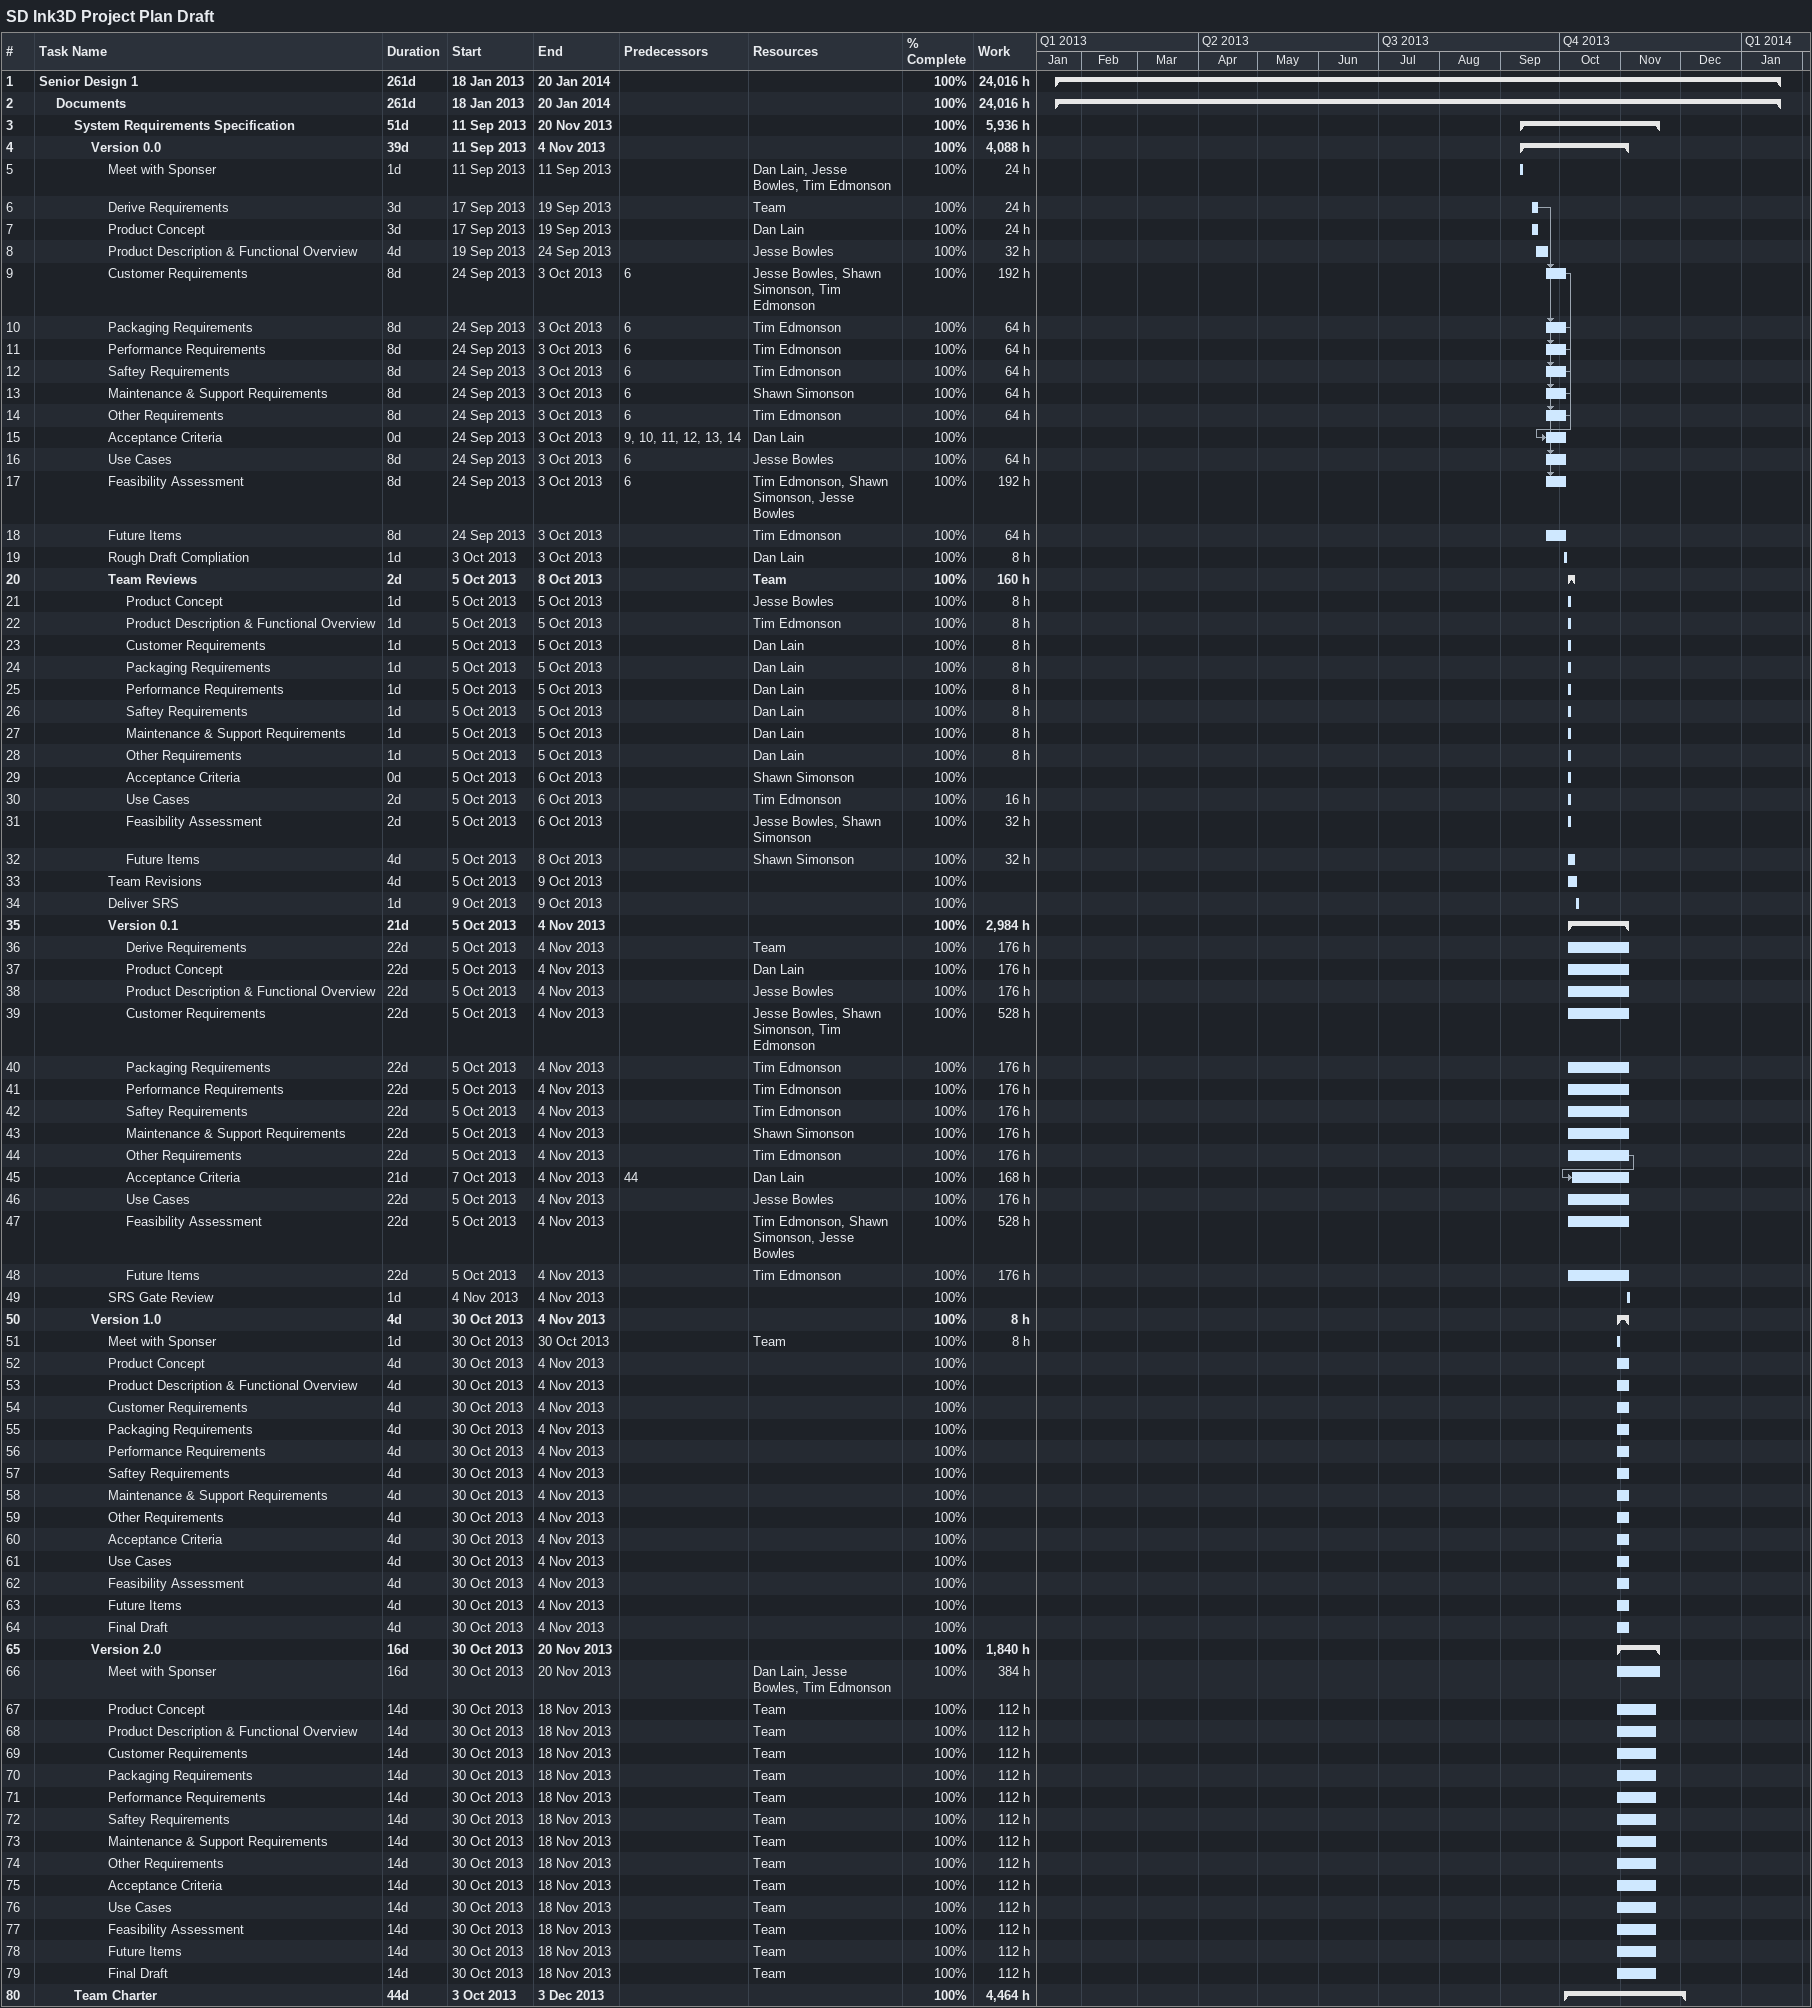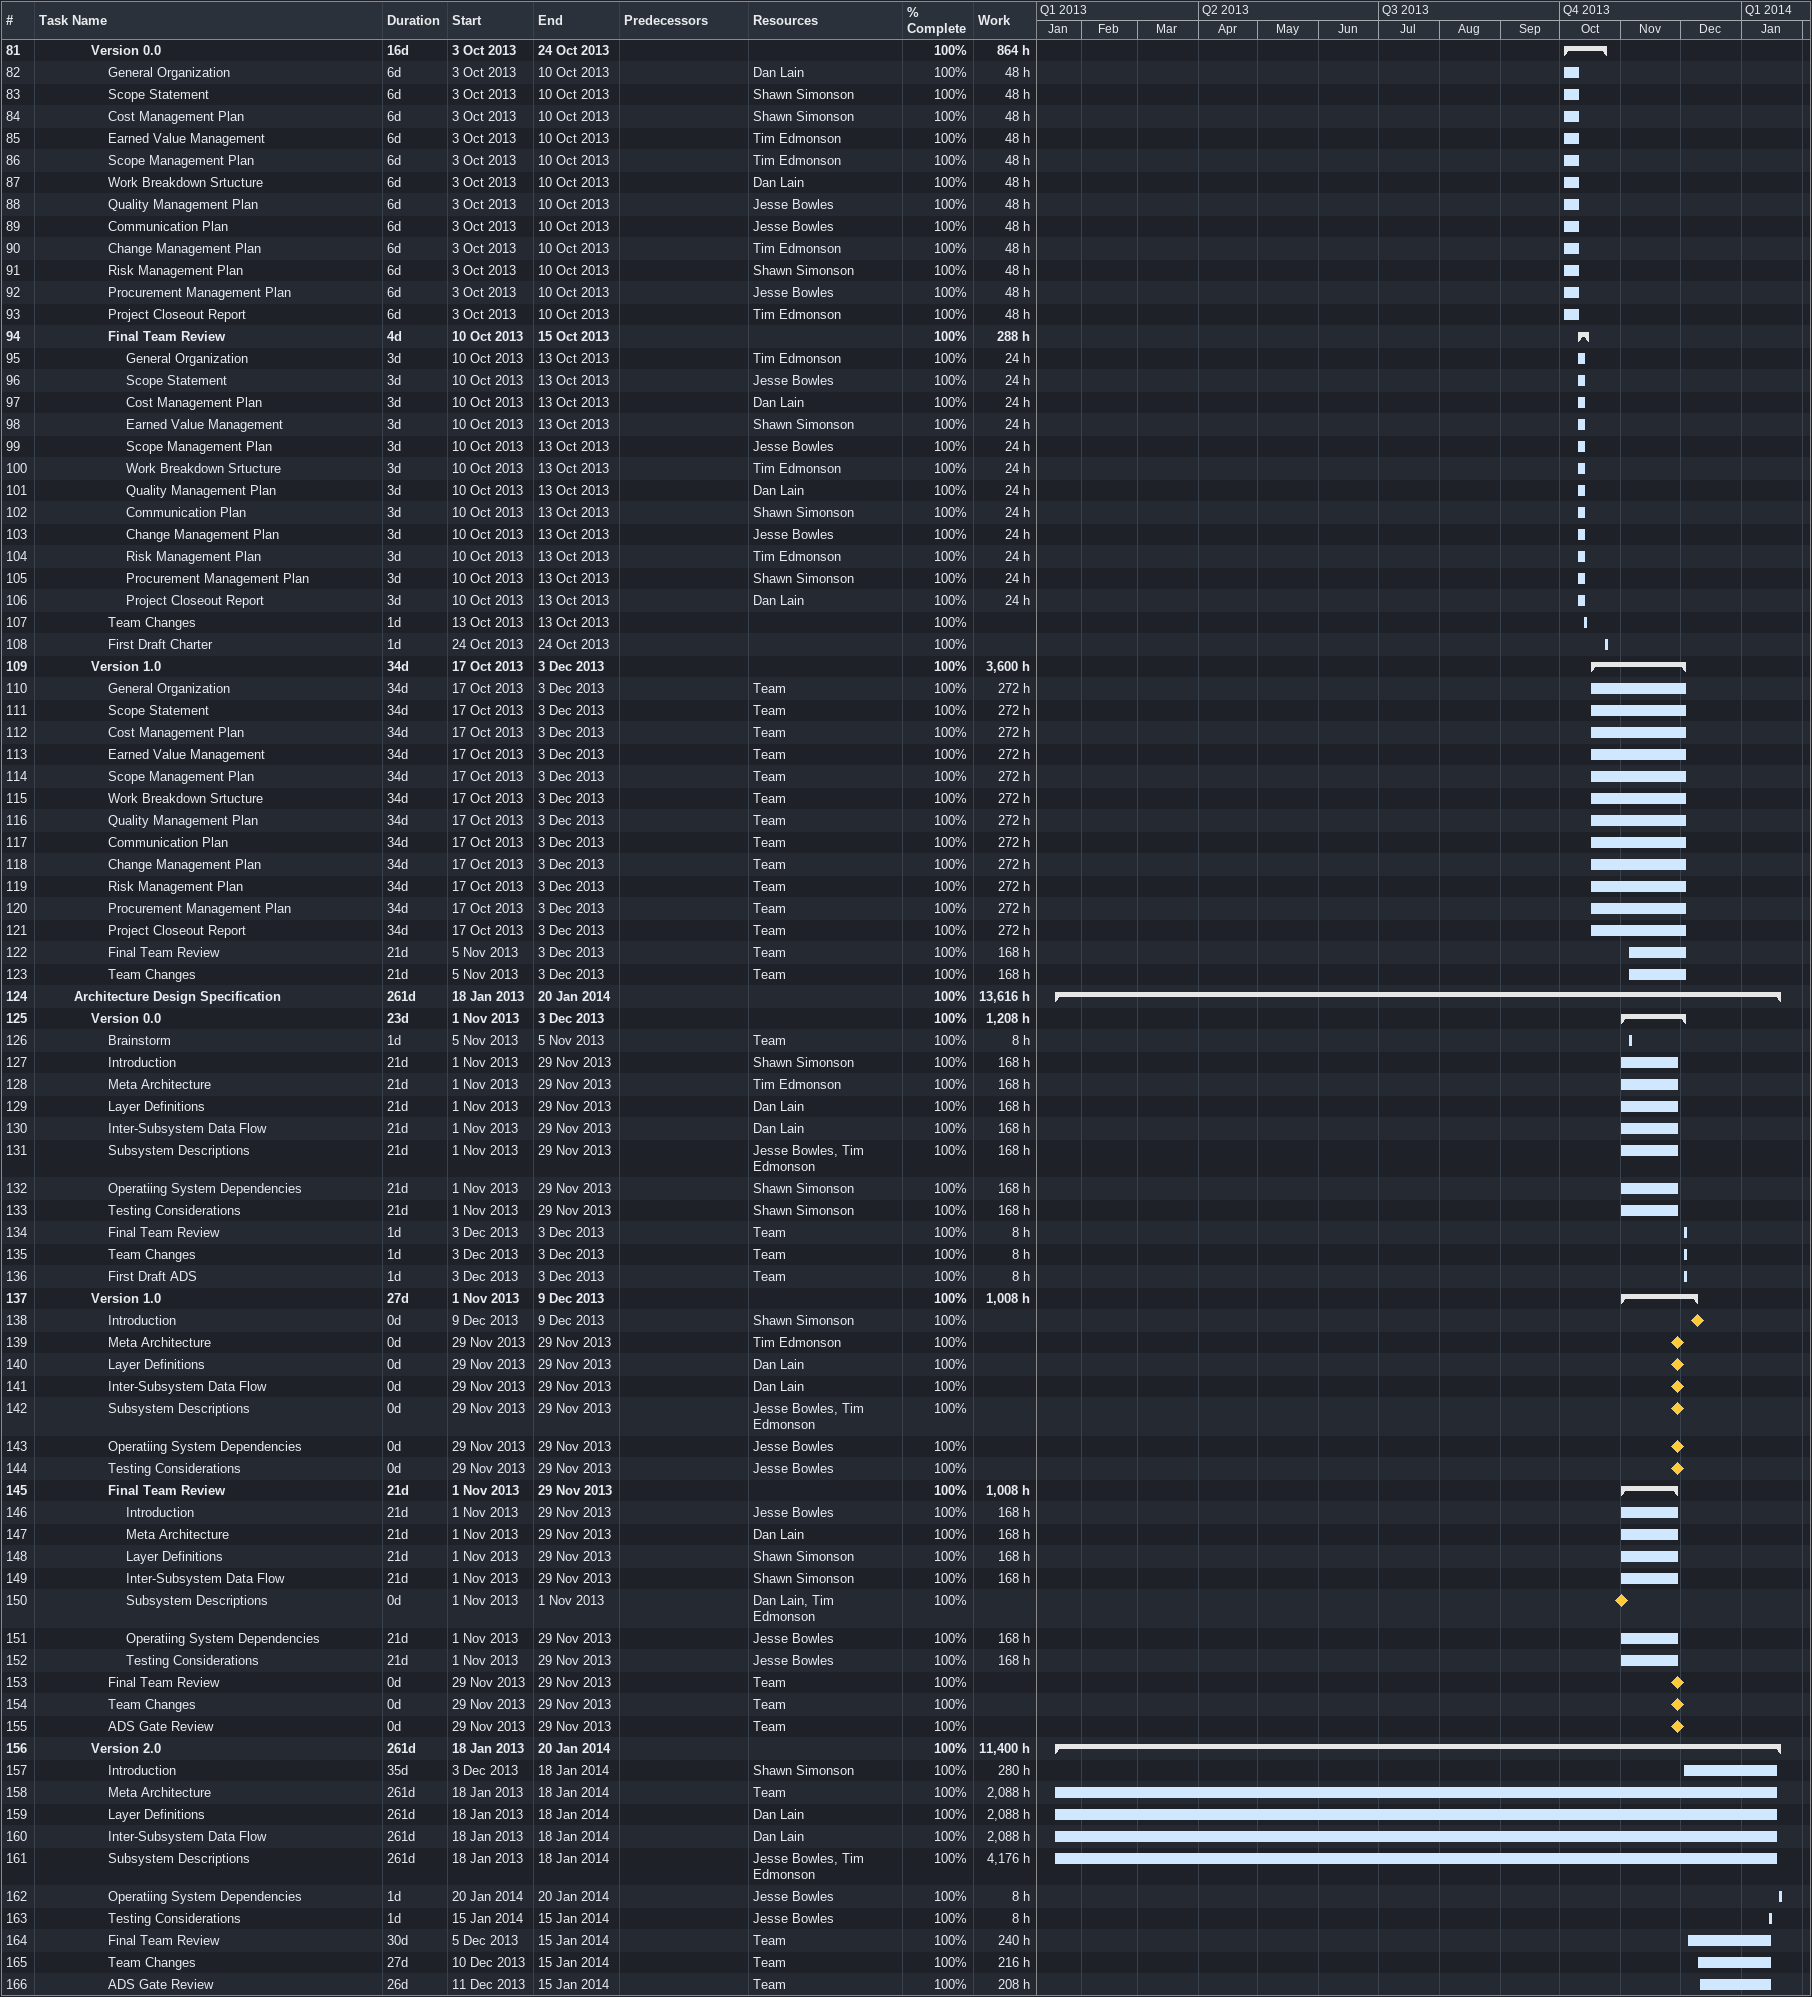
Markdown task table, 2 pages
SD Ink3D Project Plan Draft

| ID | Level | Task | Duration | Start | Finish | Predecessors | Resources | % complete | Work (h) |
|---|---|---|---|---|---|---|---|---|---|
| 1 | 1 | **Senior Design 1** | 261d | 2013-01-18 | 2014-01-20 |  |  | 100 | 24016 |
| 2 | 2 | **Documents** | 261d | 2013-01-18 | 2014-01-20 |  |  | 100 | 24016 |
| 3 | 3 | **System Requirements Specification** | 51d | 2013-09-11 | 2013-11-20 |  |  | 100 | 5936 |
| 4 | 4 | **Version 0.0** | 39d | 2013-09-11 | 2013-11-04 |  |  | 100 | 4088 |
| 5 | 5 | Meet with Sponser | 1d | 2013-09-11 | 2013-09-11 |  | Dan Lain, Jesse Bowles, Tim Edmonson | 100 | 24 |
| 6 | 5 | Derive Requirements | 3d | 2013-09-17 | 2013-09-19 |  | Team | 100 | 24 |
| 7 | 5 | Product Concept | 3d | 2013-09-17 | 2013-09-19 |  | Dan Lain | 100 | 24 |
| 8 | 5 | Product Description & Functional Overview | 4d | 2013-09-19 | 2013-09-24 |  | Jesse Bowles | 100 | 32 |
| 9 | 5 | Customer Requirements | 8d | 2013-09-24 | 2013-10-03 | 6 | Jesse Bowles, Shawn Simonson, Tim Edmonson | 100 | 192 |
| 10 | 5 | Packaging Requirements | 8d | 2013-09-24 | 2013-10-03 | 6 | Tim Edmonson | 100 | 64 |
| 11 | 5 | Performance Requirements | 8d | 2013-09-24 | 2013-10-03 | 6 | Tim Edmonson | 100 | 64 |
| 12 | 5 | Saftey Requirements | 8d | 2013-09-24 | 2013-10-03 | 6 | Tim Edmonson | 100 | 64 |
| 13 | 5 | Maintenance & Support Requirements | 8d | 2013-09-24 | 2013-10-03 | 6 | Shawn Simonson | 100 | 64 |
| 14 | 5 | Other Requirements | 8d | 2013-09-24 | 2013-10-03 | 6 | Tim Edmonson | 100 | 64 |
| 15 | 5 | Acceptance Criteria | 0d | 2013-09-24 | 2013-10-03 | 9, 10, 11, 12, 13, 14 | Dan Lain | 100 |  |
| 16 | 5 | Use Cases | 8d | 2013-09-24 | 2013-10-03 | 6 | Jesse Bowles | 100 | 64 |
| 17 | 5 | Feasibility Assessment | 8d | 2013-09-24 | 2013-10-03 | 6 | Tim Edmonson, Shawn Simonson, Jesse Bowles | 100 | 192 |
| 18 | 5 | Future Items | 8d | 2013-09-24 | 2013-10-03 |  | Tim Edmonson | 100 | 64 |
| 19 | 5 | Rough Draft Compliation | 1d | 2013-10-03 | 2013-10-03 |  | Dan Lain | 100 | 8 |
| 20 | 5 | **Team Reviews** | 2d | 2013-10-05 | 2013-10-08 |  | Team | 100 | 160 |
| 21 | 6 | Product Concept | 1d | 2013-10-05 | 2013-10-05 |  | Jesse Bowles | 100 | 8 |
| 22 | 6 | Product Description & Functional Overview | 1d | 2013-10-05 | 2013-10-05 |  | Tim Edmonson | 100 | 8 |
| 23 | 6 | Customer Requirements | 1d | 2013-10-05 | 2013-10-05 |  | Dan Lain | 100 | 8 |
| 24 | 6 | Packaging Requirements | 1d | 2013-10-05 | 2013-10-05 |  | Dan Lain | 100 | 8 |
| 25 | 6 | Performance Requirements | 1d | 2013-10-05 | 2013-10-05 |  | Dan Lain | 100 | 8 |
| 26 | 6 | Saftey Requirements | 1d | 2013-10-05 | 2013-10-05 |  | Dan Lain | 100 | 8 |
| 27 | 6 | Maintenance & Support Requirements | 1d | 2013-10-05 | 2013-10-05 |  | Dan Lain | 100 | 8 |
| 28 | 6 | Other Requirements | 1d | 2013-10-05 | 2013-10-05 |  | Dan Lain | 100 | 8 |
| 29 | 6 | Acceptance Criteria | 0d | 2013-10-05 | 2013-10-06 |  | Shawn Simonson | 100 |  |
| 30 | 6 | Use Cases | 2d | 2013-10-05 | 2013-10-06 |  | Tim Edmonson | 100 | 16 |
| 31 | 6 | Feasibility Assessment | 2d | 2013-10-05 | 2013-10-06 |  | Jesse Bowles, Shawn Simonson | 100 | 32 |
| 32 | 6 | Future Items | 4d | 2013-10-05 | 2013-10-08 |  | Shawn Simonson | 100 | 32 |
| 33 | 5 | Team Revisions | 4d | 2013-10-05 | 2013-10-09 |  |  | 100 |  |
| 34 | 5 | Deliver SRS | 1d | 2013-10-09 | 2013-10-09 |  |  | 100 |  |
| 35 | 5 | **Version 0.1** | 21d | 2013-10-05 | 2013-11-04 |  |  | 100 | 2984 |
| 36 | 6 | Derive Requirements | 22d | 2013-10-05 | 2013-11-04 |  | Team | 100 | 176 |
| 37 | 6 | Product Concept | 22d | 2013-10-05 | 2013-11-04 |  | Dan Lain | 100 | 176 |
| 38 | 6 | Product Description & Functional Overview | 22d | 2013-10-05 | 2013-11-04 |  | Jesse Bowles | 100 | 176 |
| 39 | 6 | Customer Requirements | 22d | 2013-10-05 | 2013-11-04 |  | Jesse Bowles, Shawn Simonson, Tim Edmonson | 100 | 528 |
| 40 | 6 | Packaging Requirements | 22d | 2013-10-05 | 2013-11-04 |  | Tim Edmonson | 100 | 176 |
| 41 | 6 | Performance Requirements | 22d | 2013-10-05 | 2013-11-04 |  | Tim Edmonson | 100 | 176 |
| 42 | 6 | Saftey Requirements | 22d | 2013-10-05 | 2013-11-04 |  | Tim Edmonson | 100 | 176 |
| 43 | 6 | Maintenance & Support Requirements | 22d | 2013-10-05 | 2013-11-04 |  | Shawn Simonson | 100 | 176 |
| 44 | 6 | Other Requirements | 22d | 2013-10-05 | 2013-11-04 |  | Tim Edmonson | 100 | 176 |
| 45 | 6 | Acceptance Criteria | 21d | 2013-10-07 | 2013-11-04 | 44 | Dan Lain | 100 | 168 |
| 46 | 6 | Use Cases | 22d | 2013-10-05 | 2013-11-04 |  | Jesse Bowles | 100 | 176 |
| 47 | 6 | Feasibility Assessment | 22d | 2013-10-05 | 2013-11-04 |  | Tim Edmonson, Shawn Simonson, Jesse Bowles | 100 | 528 |
| 48 | 6 | Future Items | 22d | 2013-10-05 | 2013-11-04 |  | Tim Edmonson | 100 | 176 |
| 49 | 5 | SRS Gate Review | 1d | 2013-11-04 | 2013-11-04 |  |  | 100 |  |
| 50 | 4 | **Version 1.0** | 4d | 2013-10-30 | 2013-11-04 |  |  | 100 | 8 |
| 51 | 5 | Meet with Sponser | 1d | 2013-10-30 | 2013-10-30 |  | Team | 100 | 8 |
| 52 | 5 | Product Concept | 4d | 2013-10-30 | 2013-11-04 |  |  | 100 |  |
| 53 | 5 | Product Description & Functional Overview | 4d | 2013-10-30 | 2013-11-04 |  |  | 100 |  |
| 54 | 5 | Customer Requirements | 4d | 2013-10-30 | 2013-11-04 |  |  | 100 |  |
| 55 | 5 | Packaging Requirements | 4d | 2013-10-30 | 2013-11-04 |  |  | 100 |  |
| 56 | 5 | Performance Requirements | 4d | 2013-10-30 | 2013-11-04 |  |  | 100 |  |
| 57 | 5 | Saftey Requirements | 4d | 2013-10-30 | 2013-11-04 |  |  | 100 |  |
| 58 | 5 | Maintenance & Support Requirements | 4d | 2013-10-30 | 2013-11-04 |  |  | 100 |  |
| 59 | 5 | Other Requirements | 4d | 2013-10-30 | 2013-11-04 |  |  | 100 |  |
| 60 | 5 | Acceptance Criteria | 4d | 2013-10-30 | 2013-11-04 |  |  | 100 |  |
| 61 | 5 | Use Cases | 4d | 2013-10-30 | 2013-11-04 |  |  | 100 |  |
| 62 | 5 | Feasibility Assessment | 4d | 2013-10-30 | 2013-11-04 |  |  | 100 |  |
| 63 | 5 | Future Items | 4d | 2013-10-30 | 2013-11-04 |  |  | 100 |  |
| 64 | 5 | Final Draft | 4d | 2013-10-30 | 2013-11-04 |  |  | 100 |  |
| 65 | 4 | **Version 2.0** | 16d | 2013-10-30 | 2013-11-20 |  |  | 100 | 1840 |
| 66 | 5 | Meet with Sponser | 16d | 2013-10-30 | 2013-11-20 |  | Dan Lain, Jesse Bowles, Tim Edmonson | 100 | 384 |
| 67 | 5 | Product Concept | 14d | 2013-10-30 | 2013-11-18 |  | Team | 100 | 112 |
| 68 | 5 | Product Description & Functional Overview | 14d | 2013-10-30 | 2013-11-18 |  | Team | 100 | 112 |
| 69 | 5 | Customer Requirements | 14d | 2013-10-30 | 2013-11-18 |  | Team | 100 | 112 |
| 70 | 5 | Packaging Requirements | 14d | 2013-10-30 | 2013-11-18 |  | Team | 100 | 112 |
| 71 | 5 | Performance Requirements | 14d | 2013-10-30 | 2013-11-18 |  | Team | 100 | 112 |
| 72 | 5 | Saftey Requirements | 14d | 2013-10-30 | 2013-11-18 |  | Team | 100 | 112 |
| 73 | 5 | Maintenance & Support Requirements | 14d | 2013-10-30 | 2013-11-18 |  | Team | 100 | 112 |
| 74 | 5 | Other Requirements | 14d | 2013-10-30 | 2013-11-18 |  | Team | 100 | 112 |
| 75 | 5 | Acceptance Criteria | 14d | 2013-10-30 | 2013-11-18 |  | Team | 100 | 112 |
| 76 | 5 | Use Cases | 14d | 2013-10-30 | 2013-11-18 |  | Team | 100 | 112 |
| 77 | 5 | Feasibility Assessment | 14d | 2013-10-30 | 2013-11-18 |  | Team | 100 | 112 |
| 78 | 5 | Future Items | 14d | 2013-10-30 | 2013-11-18 |  | Team | 100 | 112 |
| 79 | 5 | Final Draft | 14d | 2013-10-30 | 2013-11-18 |  | Team | 100 | 112 |
| 80 | 3 | **Team Charter** | 44d | 2013-10-03 | 2013-12-03 |  |  | 100 | 4464 |
| 81 | 4 | **Version 0.0** | 16d | 2013-10-03 | 2013-10-24 |  |  | 100 | 864 |
| 82 | 5 | General Organization | 6d | 2013-10-03 | 2013-10-10 |  | Dan Lain | 100 | 48 |
| 83 | 5 | Scope Statement | 6d | 2013-10-03 | 2013-10-10 |  | Shawn Simonson | 100 | 48 |
| 84 | 5 | Cost Management Plan | 6d | 2013-10-03 | 2013-10-10 |  | Shawn Simonson | 100 | 48 |
| 85 | 5 | Earned Value Management | 6d | 2013-10-03 | 2013-10-10 |  | Tim Edmonson | 100 | 48 |
| 86 | 5 | Scope Management Plan | 6d | 2013-10-03 | 2013-10-10 |  | Tim Edmonson | 100 | 48 |
| 87 | 5 | Work Breakdown Srtucture | 6d | 2013-10-03 | 2013-10-10 |  | Dan Lain | 100 | 48 |
| 88 | 5 | Quality Management Plan | 6d | 2013-10-03 | 2013-10-10 |  | Jesse Bowles | 100 | 48 |
| 89 | 5 | Communication Plan | 6d | 2013-10-03 | 2013-10-10 |  | Jesse Bowles | 100 | 48 |
| 90 | 5 | Change Management Plan | 6d | 2013-10-03 | 2013-10-10 |  | Tim Edmonson | 100 | 48 |
| 91 | 5 | Risk Management Plan | 6d | 2013-10-03 | 2013-10-10 |  | Shawn Simonson | 100 | 48 |
| 92 | 5 | Procurement Management Plan | 6d | 2013-10-03 | 2013-10-10 |  | Jesse Bowles | 100 | 48 |
| 93 | 5 | Project Closeout Report | 6d | 2013-10-03 | 2013-10-10 |  | Tim Edmonson | 100 | 48 |
| 94 | 5 | **Final Team Review** | 4d | 2013-10-10 | 2013-10-15 |  |  | 100 | 288 |
| 95 | 6 | General Organization | 3d | 2013-10-10 | 2013-10-13 |  | Tim Edmonson | 100 | 24 |
| 96 | 6 | Scope Statement | 3d | 2013-10-10 | 2013-10-13 |  | Jesse Bowles | 100 | 24 |
| 97 | 6 | Cost Management Plan | 3d | 2013-10-10 | 2013-10-13 |  | Dan Lain | 100 | 24 |
| 98 | 6 | Earned Value Management | 3d | 2013-10-10 | 2013-10-13 |  | Shawn Simonson | 100 | 24 |
| 99 | 6 | Scope Management Plan | 3d | 2013-10-10 | 2013-10-13 |  | Jesse Bowles | 100 | 24 |
| 100 | 6 | Work Breakdown Srtucture | 3d | 2013-10-10 | 2013-10-13 |  | Tim Edmonson | 100 | 24 |
| 101 | 6 | Quality Management Plan | 3d | 2013-10-10 | 2013-10-13 |  | Dan Lain | 100 | 24 |
| 102 | 6 | Communication Plan | 3d | 2013-10-10 | 2013-10-13 |  | Shawn Simonson | 100 | 24 |
| 103 | 6 | Change Management Plan | 3d | 2013-10-10 | 2013-10-13 |  | Jesse Bowles | 100 | 24 |
| 104 | 6 | Risk Management Plan | 3d | 2013-10-10 | 2013-10-13 |  | Tim Edmonson | 100 | 24 |
| 105 | 6 | Procurement Management Plan | 3d | 2013-10-10 | 2013-10-13 |  | Shawn Simonson | 100 | 24 |
| 106 | 6 | Project Closeout Report | 3d | 2013-10-10 | 2013-10-13 |  | Dan Lain | 100 | 24 |
| 107 | 5 | Team Changes | 1d | 2013-10-13 | 2013-10-13 |  |  | 100 |  |
| 108 | 5 | First Draft Charter | 1d | 2013-10-24 | 2013-10-24 |  |  | 100 |  |
| 109 | 4 | **Version 1.0** | 34d | 2013-10-17 | 2013-12-03 |  |  | 100 | 3600 |
| 110 | 5 | General Organization | 34d | 2013-10-17 | 2013-12-03 |  | Team | 100 | 272 |
| 111 | 5 | Scope Statement | 34d | 2013-10-17 | 2013-12-03 |  | Team | 100 | 272 |
| 112 | 5 | Cost Management Plan | 34d | 2013-10-17 | 2013-12-03 |  | Team | 100 | 272 |
| 113 | 5 | Earned Value Management | 34d | 2013-10-17 | 2013-12-03 |  | Team | 100 | 272 |
| 114 | 5 | Scope Management Plan | 34d | 2013-10-17 | 2013-12-03 |  | Team | 100 | 272 |
| 115 | 5 | Work Breakdown Srtucture | 34d | 2013-10-17 | 2013-12-03 |  | Team | 100 | 272 |
| 116 | 5 | Quality Management Plan | 34d | 2013-10-17 | 2013-12-03 |  | Team | 100 | 272 |
| 117 | 5 | Communication Plan | 34d | 2013-10-17 | 2013-12-03 |  | Team | 100 | 272 |
| 118 | 5 | Change Management Plan | 34d | 2013-10-17 | 2013-12-03 |  | Team | 100 | 272 |
| 119 | 5 | Risk Management Plan | 34d | 2013-10-17 | 2013-12-03 |  | Team | 100 | 272 |
| 120 | 5 | Procurement Management Plan | 34d | 2013-10-17 | 2013-12-03 |  | Team | 100 | 272 |
| 121 | 5 | Project Closeout Report | 34d | 2013-10-17 | 2013-12-03 |  | Team | 100 | 272 |
| 122 | 5 | Final Team Review | 21d | 2013-11-05 | 2013-12-03 |  | Team | 100 | 168 |
| 123 | 5 | Team Changes | 21d | 2013-11-05 | 2013-12-03 |  | Team | 100 | 168 |
| 124 | 3 | **Architecture Design Specification** | 261d | 2013-01-18 | 2014-01-20 |  |  | 100 | 13616 |
| 125 | 4 | **Version 0.0** | 23d | 2013-11-01 | 2013-12-03 |  |  | 100 | 1208 |
| 126 | 5 | Brainstorm | 1d | 2013-11-05 | 2013-11-05 |  | Team | 100 | 8 |
| 127 | 5 | Introduction | 21d | 2013-11-01 | 2013-11-29 |  | Shawn Simonson | 100 | 168 |
| 128 | 5 | Meta Architecture | 21d | 2013-11-01 | 2013-11-29 |  | Tim Edmonson | 100 | 168 |
| 129 | 5 | Layer Definitions | 21d | 2013-11-01 | 2013-11-29 |  | Dan Lain | 100 | 168 |
| 130 | 5 | Inter-Subsystem Data Flow | 21d | 2013-11-01 | 2013-11-29 |  | Dan Lain | 100 | 168 |
| 131 | 5 | Subsystem Descriptions | 21d | 2013-11-01 | 2013-11-29 |  | Jesse Bowles, Tim Edmonson | 100 | 168 |
| 132 | 5 | Operatiing System Dependencies | 21d | 2013-11-01 | 2013-11-29 |  | Shawn Simonson | 100 | 168 |
| 133 | 5 | Testing Considerations | 21d | 2013-11-01 | 2013-11-29 |  | Shawn Simonson | 100 | 168 |
| 134 | 5 | Final Team Review | 1d | 2013-12-03 | 2013-12-03 |  | Team | 100 | 8 |
| 135 | 5 | Team Changes | 1d | 2013-12-03 | 2013-12-03 |  | Team | 100 | 8 |
| 136 | 5 | First Draft ADS | 1d | 2013-12-03 | 2013-12-03 |  | Team | 100 | 8 |
| 137 | 4 | **Version 1.0** | 27d | 2013-11-01 | 2013-12-09 |  |  | 100 | 1008 |
| 138 | 5 | Introduction | 0d | 2013-12-09 | 2013-12-09 |  | Shawn Simonson | 100 |  |
| 139 | 5 | Meta Architecture | 0d | 2013-11-29 | 2013-11-29 |  | Tim Edmonson | 100 |  |
| 140 | 5 | Layer Definitions | 0d | 2013-11-29 | 2013-11-29 |  | Dan Lain | 100 |  |
| 141 | 5 | Inter-Subsystem Data Flow | 0d | 2013-11-29 | 2013-11-29 |  | Dan Lain | 100 |  |
| 142 | 5 | Subsystem Descriptions | 0d | 2013-11-29 | 2013-11-29 |  | Jesse Bowles, Tim Edmonson | 100 |  |
| 143 | 5 | Operatiing System Dependencies | 0d | 2013-11-29 | 2013-11-29 |  | Jesse Bowles | 100 |  |
| 144 | 5 | Testing Considerations | 0d | 2013-11-29 | 2013-11-29 |  | Jesse Bowles | 100 |  |
| 145 | 5 | **Final Team Review** | 21d | 2013-11-01 | 2013-11-29 |  |  | 100 | 1008 |
| 146 | 6 | Introduction | 21d | 2013-11-01 | 2013-11-29 |  | Jesse Bowles | 100 | 168 |
| 147 | 6 | Meta Architecture | 21d | 2013-11-01 | 2013-11-29 |  | Dan Lain | 100 | 168 |
| 148 | 6 | Layer Definitions | 21d | 2013-11-01 | 2013-11-29 |  | Shawn Simonson | 100 | 168 |
| 149 | 6 | Inter-Subsystem Data Flow | 21d | 2013-11-01 | 2013-11-29 |  | Shawn Simonson | 100 | 168 |
| 150 | 6 | Subsystem Descriptions | 0d | 2013-11-01 | 2013-11-01 |  | Dan Lain, Tim Edmonson | 100 |  |
| 151 | 6 | Operatiing System Dependencies | 21d | 2013-11-01 | 2013-11-29 |  | Jesse Bowles | 100 | 168 |
| 152 | 6 | Testing Considerations | 21d | 2013-11-01 | 2013-11-29 |  | Jesse Bowles | 100 | 168 |
| 153 | 5 | Final Team Review | 0d | 2013-11-29 | 2013-11-29 |  | Team | 100 |  |
| 154 | 5 | Team Changes | 0d | 2013-11-29 | 2013-11-29 |  | Team | 100 |  |
| 155 | 5 | ADS Gate Review | 0d | 2013-11-29 | 2013-11-29 |  | Team | 100 |  |
| 156 | 4 | **Version 2.0** | 261d | 2013-01-18 | 2014-01-20 |  |  | 100 | 11400 |
| 157 | 5 | Introduction | 35d | 2013-12-03 | 2014-01-18 |  | Shawn Simonson | 100 | 280 |
| 158 | 5 | Meta Architecture | 261d | 2013-01-18 | 2014-01-18 |  | Team | 100 | 2088 |
| 159 | 5 | Layer Definitions | 261d | 2013-01-18 | 2014-01-18 |  | Dan Lain | 100 | 2088 |
| 160 | 5 | Inter-Subsystem Data Flow | 261d | 2013-01-18 | 2014-01-18 |  | Dan Lain | 100 | 2088 |
| 161 | 5 | Subsystem Descriptions | 261d | 2013-01-18 | 2014-01-18 |  | Jesse Bowles, Tim Edmonson | 100 | 4176 |
| 162 | 5 | Operatiing System Dependencies | 1d | 2014-01-20 | 2014-01-20 |  | Jesse Bowles | 100 | 8 |
| 163 | 5 | Testing Considerations | 1d | 2014-01-15 | 2014-01-15 |  | Jesse Bowles | 100 | 8 |
| 164 | 5 | Final Team Review | 30d | 2013-12-05 | 2014-01-15 |  | Team | 100 | 240 |
| 165 | 5 | Team Changes | 27d | 2013-12-10 | 2014-01-15 |  | Team | 100 | 216 |
| 166 | 5 | ADS Gate Review | 26d | 2013-12-11 | 2014-01-15 |  | Team | 100 | 208 |
